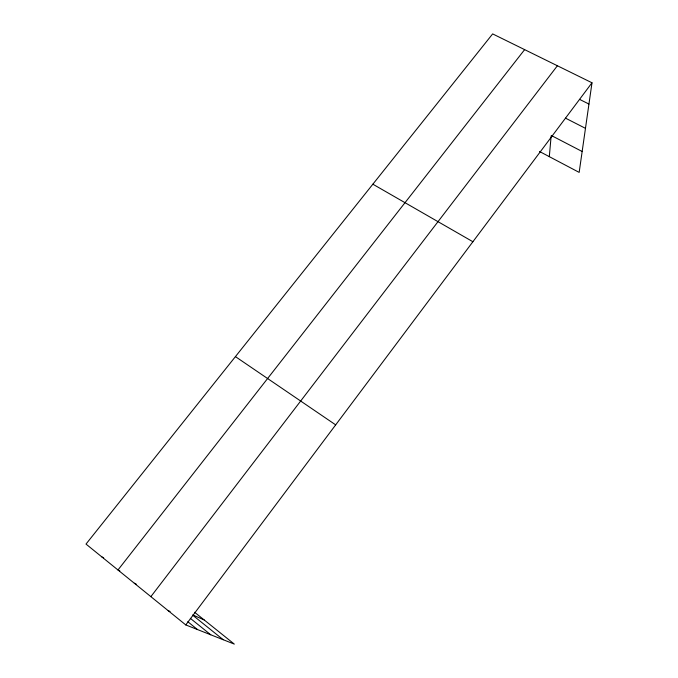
<?xml version="1.0" encoding="UTF-8"?>
<svg xmlns="http://www.w3.org/2000/svg" width="678" height="678" viewBox="0 0 678 678"><rect width="100%" height="100%" fill="white"/><g stroke="black" fill="none" stroke-linecap="round" stroke-linejoin="round"><path stroke-width="1.02" d="M549.307 156.652L551.104 136.414M194.594 612.251L234.308 644.1L185.78 624.93L86.004 544.078L492.652 33.9L591.996 82.784L579.165 172.39L539.51 151.482M185.78 624.93L591.996 82.784M150.872 596.64L557.392 65.758M524.628 49.63L117.972 569.986L119.828 570.851M168.195 610.683L170.085 611.471M192.849 614.98L204.171 619.929M134.303 583.216L136.219 584.089M101.878 556.935L103.675 557.808M579.588 99.378L588.945 104.056M565.52 118.158L585.47 128.337M551.197 135.439L582.148 151.499M372.858 184.196L472.897 241.732M235.427 356.62L335.678 424.869M192.772 615.251L223.215 639.718M190.365 618.361L210.756 634.794M187.798 621.718L197.518 629.574"/></g></svg>
